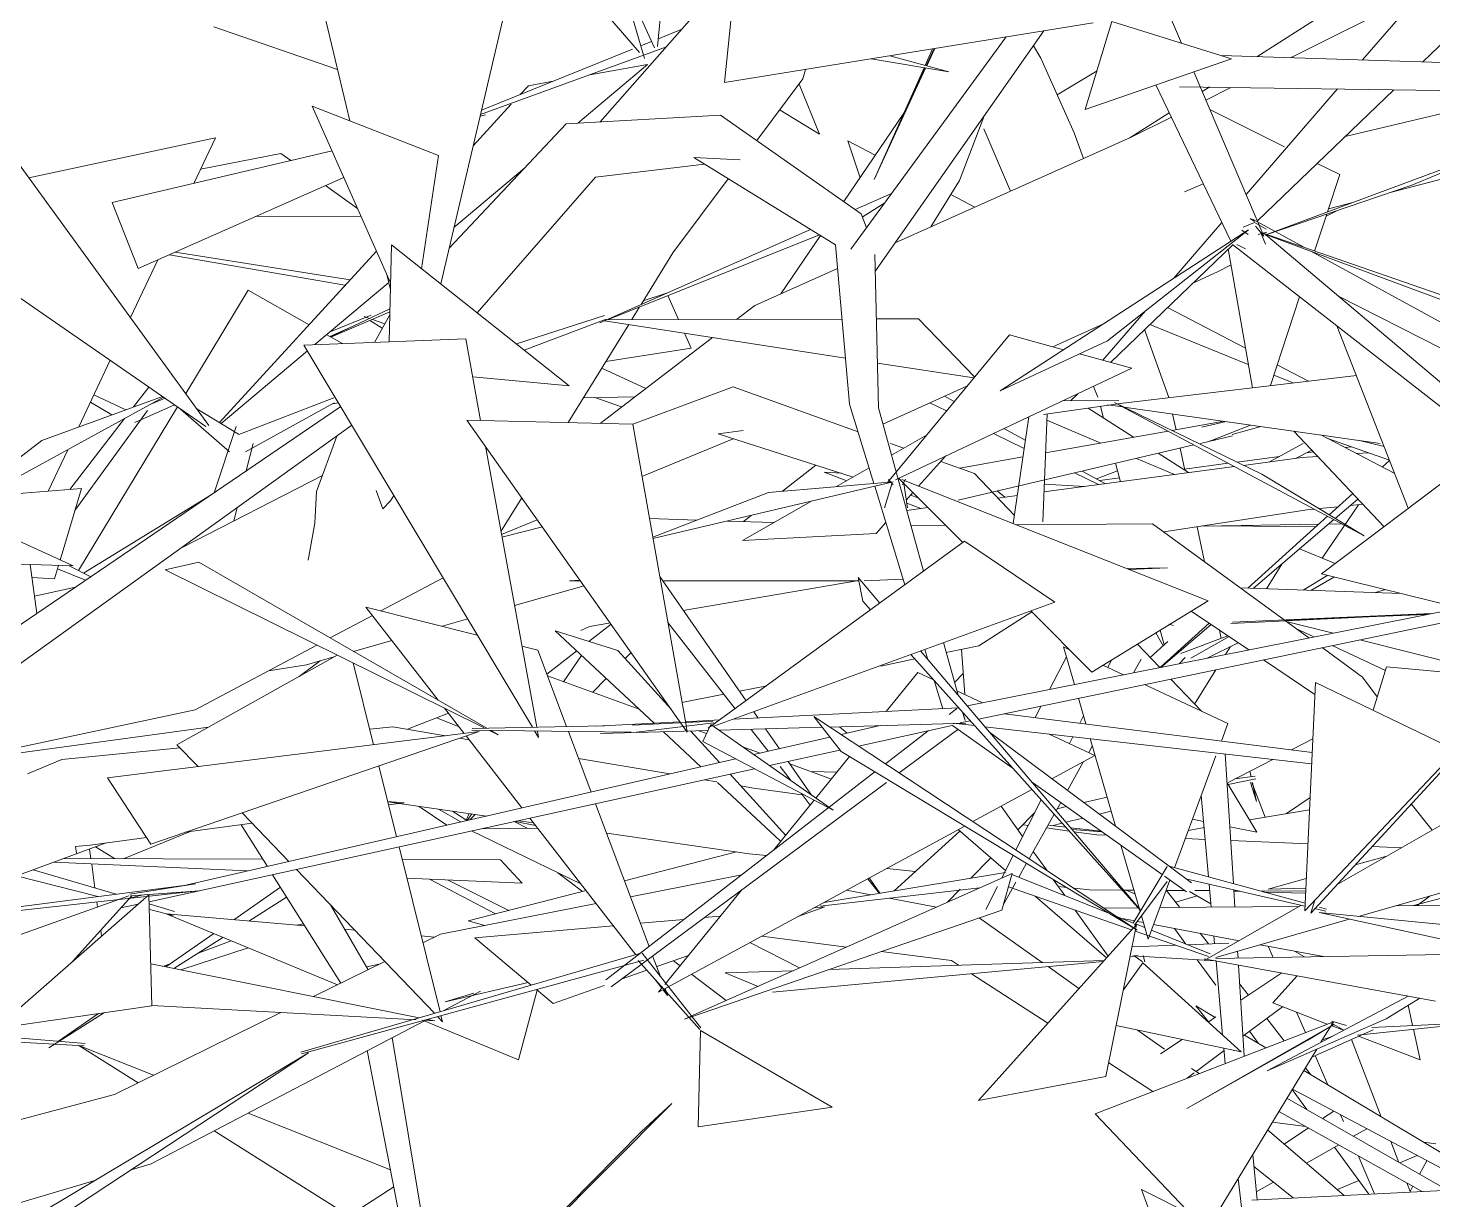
# Model space of a CAD drawing. Header units: millimetres. Extents: x 78096 to 288885, y -20632 to 149556.
# Drawn here: x 252179.8 to 252505, y 92679.5 to 92950.8 of the extents above; entities that cross this region are included whole.
import ezdxf

# ---------------------------------------------------------------- set-up
doc = ezdxf.new("R2010")
doc.units = ezdxf.units.MM
doc.layers.add('G-IMPT', color=8, linetype='Continuous', lineweight=9)
doc.layers.add('L-PLNT', color=71, linetype='Continuous', lineweight=9)

# ---------------------------------------------------------------- blocks, each defined once
blk = doc.blocks.new('ZZ-V - Tree Broadleaf 1 - 3dtree rotund SIMPLU-4826059-TOMH A-A')
at = {"layer": 'G-IMPT'}
for p, q in [((26797.96, 92963.42), (26767.84, 92944.17)), ((26716.09, 92946.68), (26717.84, 92943.85)), ((26717.84, 92943.85), (26725.54, 92926.56)), ((26730.83, 92940.92), (26721.63, 92935.35)), ((26756.92, 92937.19), (26755.18, 92936.08)), ((26747.55, 92931.21), (26738.42, 92925.37)), ((26704.66, 92927.45), (26710.79, 92913.02)), ((26725.54, 92926.56), (26727.68, 92920.57)), ((26741.82, 92880.98), (26747.44, 92865.23)), ((26729.98, 92867.83), (26731.04, 92865.34)), ((26731.62, 92863.18), (26732.34, 92860.49)), ((26748.34, 92861.43), (26749.13, 92857.78)), ((26750.05, 92853.54), (26751.15, 92848.43)), ((26788.26, 92853.65), (26789.76, 92853.85)), ((26763.25, 92850.29), (26773.08, 92851.61)), ((26779.34, 92852.45), (26780.94, 92852.66)), ((26672.9, 92845.98), (26667.65, 92847.94)), ((26667.65, 92847.94), (26671.66, 92847.72)), ((26735.6, 92848.29), (26730.7, 92846.43)), ((26735.13, 92850.04), (26736.27, 92845.77)), ((26751.1, 92848.66), (26761.23, 92850.02)), ((26718.62, 92845.18), (26728, 92844.67)), ((26731.45, 92846.02), (26736.04, 92846.64)), ((26690.07, 92839.59), (26686.82, 92840.8)), ((26753.99, 92835.32), (26755.74, 92827.24)), ((26755.27, 92835.51), (26782.2, 92835.93)), ((26781.54, 92835.34), (26759.54, 92835.58)), ((26784.47, 92835.97), (26787.47, 92836.02)), ((26745.46, 92811.39), (26746.37, 92807.99)), ((26747.47, 92812.79), (26748.52, 92812.49)), ((26759.16, 92811.42), (26759.58, 92809.49)), ((26744.44, 92810.77), (26746.15, 92807.79)), ((26699.46, 92806.95), (26700.21, 92796.51)), ((26719.87, 92797.66), (26723.76, 92805.23)), ((26603.65, 92800.78), (26624.83, 92793.09)), ((26716.53, 92791.15), (26717.94, 92793.91)), ((26638.62, 92788.09), (26640.43, 92787.43)), ((26648.84, 92784.38), (26652.88, 92782.91)), ((26659.75, 92780.42), (26669.34, 92776.93)), ((26766.23, 92778.74), (26766.51, 92777.46)), ((26766.4, 92776.14), (26767.75, 92771.74)), ((26766.64, 92776.14), (26769.77, 92768.08)), ((26766.8, 92776.14), (26767.75, 92771.74)), ((26621.44, 92753.38), (26647.36, 92760.06)), ((26585.28, 92744.07), (26612.55, 92751.1)), ((26737.57, 92751.19), (26739.62, 92750.38)), ((26746.94, 92751.14), (26750.03, 92747.19)), ((26753.98, 92749.88), (26749.1, 92748.38)), ((26589.12, 92743.03), (26585.28, 92744.07)), ((26748.74, 92742.33), (26751.39, 92738.71)), ((26754.72, 92741.2), (26756.64, 92738.74)), ((26770.49, 92738.21), (26771.61, 92735.59)), ((26754.04, 92735.08), (26758.37, 92729.16)), ((26763.85, 92729.53), (26765.91, 92726.9)), ((26770.14, 92721.5), (26774.18, 92716.34)), ((26777.04, 92722.93), (26779.06, 92718.22)), ((26766.16, 92718.51), (26768.21, 92715.7)), ((26789.71, 92716.63), (26796.65, 92698.7)), ((26781.35, 92712.9), (26784.26, 92706.11)), ((26779.08, 92710.08), (26780.37, 92708.43)), ((26776.02, 92705.03), (26779.4, 92700.41)), ((26771.45, 92697.51), (26779.2, 92696.48)), ((26783.06, 92698.3), (26785.65, 92700.03)), ((26787.23, 92699.19), (26787.9, 92697.63)), ((26774.18, 92692.39), (26779.81, 92696.14)), ((26790.22, 92694.2), (26793.29, 92695.96)), ((26779.34, 92687.98), (26786.79, 92692.24)), ((26785.79, 92691.67), (26793.74, 92680.81)), ((26798.87, 92692.99), (26800.74, 92688.16)), ((26806.43, 92692.86), (26809.3, 92692.48)), ((26791.28, 92689.73), (26795.08, 92680.87)), ((26800.93, 92688.05), (26804.92, 92689.76)), ((26807.18, 92688.56), (26805.49, 92685.43)), ((26767.71, 92681.33), (26771.68, 92683.6)), ((26786.49, 92681.86), (26791.42, 92683.97)), ((26802.58, 92683.42), (26803.4, 92681.29)), ((26803.97, 92682.64), (26803.24, 92681.28))]:
    blk.add_line(p, q, dxfattribs=at)
blk = doc.blocks.new('ZZ-V - Tree Broadleaf 1 - 3dtree rotund SIMPLU-4826034-TOMH A-A')
at = {"layer": 'G-IMPT'}
for p, q in [((26637.94, 93044.1), (26629.12, 92946.55)), ((26603.6, 92996.8), (26578.9, 92891.55)), ((26610.71, 92995.98), (26626.09, 92943.75)), ((26542.89, 92991.56), (26557.89, 92929.3)), ((26736.72, 92979.37), (26750.41, 92947.28)), ((26821.79, 92977.44), (26792.33, 92943.41)), ((26598.63, 92975.64), (26624.9, 92945.12)), ((26831.68, 92967.45), (26806.23, 92942.97)), ((26628.36, 92946.21), (26619.75, 92965.28)), ((26644.56, 92938.18), (26647.22, 92963.99)), ((26450.91, 92960.95), (26525.25, 92858.81)), ((26615.84, 92929.07), (26642.6, 92959.5)), ((26775.64, 92943.93), (26805.83, 92959)), ((26526.36, 92951.05), (26555.02, 92941.21)), ((26644.56, 92938.18), (26729.95, 92952.05)), ((26728.1, 92931.96), (26734.29, 92952.31)), ((26761.93, 92943.67), (26734.29, 92952.31)), ((26625.22, 92946.69), (26627.69, 92947.69)), ((26629.28, 92948.33), (26634.72, 92950.54)), ((26709.83, 92948.78), (26673.81, 92899.6)), ((26718.55, 92950.19), (26679.54, 92894.61)), ((26588.1, 92930.75), (26631.15, 92946.48)), ((26588.34, 92931.76), (26623.31, 92945.92)), ((26691.04, 92942.15), (26692.76, 92946.01)), ((26691.27, 92942.09), (26693.13, 92946.07)), ((26691.4, 92942.06), (26693.26, 92946.09)), ((26960.2, 92938.14), (26759.5, 92944.43)), ((26626.8, 92942.4), (26610.62, 92928.77)), ((26626.8, 92942.4), (26613.42, 92940)), ((26662.76, 92939.07), (26663.31, 92941.22)), ((26696.56, 92940.63), (26678.51, 92943.69)), ((26679.22, 92915.7), (26690.8, 92941.61)), ((26679.22, 92915.7), (26691.16, 92941.55)), ((26682.89, 92944.4), (26696.56, 92940.63)), ((26686.14, 92931.07), (26691.03, 92941.57)), ((26728.1, 92931.96), (26761.93, 92943.67)), ((26604.96, 92938.49), (26599.18, 92937.45)), ((26652.07, 92924.75), (26662.76, 92939.07)), ((26753.23, 92940.66), (26769.47, 92902.59)), ((26599.18, 92937.45), (26597.28, 92935.38)), ((26666.6, 92926.24), (26661.84, 92937.83)), ((26744.48, 92937.63), (26761.81, 92901.45)), ((26963.51, 92934.21), (26749.92, 92937.21)), ((26756.01, 92934.13), (26761.84, 92937.04)), ((26786.53, 92936.7), (26765.36, 92912.23)), ((26799.52, 92936.51), (26767.96, 92906.14)), ((26788.29, 92925.7), (26831.97, 92936.06)), ((26417.44, 92932.66), (26524.5, 92858.56)), ((26549.14, 92932.71), (26578.36, 92921.32)), ((26549.14, 92932.71), (26567.26, 92891.78)), ((26595.24, 92933.15), (26586.4, 92923.51)), ((26657.46, 92931.77), (26666.6, 92926.24)), ((26774.24, 92923.28), (26756.95, 92931.95)), ((26580.85, 92899.85), (26607.95, 92928.62)), ((26589.26, 92930.7), (26588.05, 92930.41)), ((26607.95, 92928.62), (26643.7, 92930.63)), ((26643.7, 92930.63), (26676.21, 92907.78)), ((26672.19, 92910.61), (26686.14, 92931.07)), ((26699.01, 92915.5), (26704.81, 92930.62)), ((26738.73, 92925.51), (26748.06, 92930.16)), ((26684.09, 92901.09), (26738.73, 92925.51)), ((26798.67, 92912.69), (26854.62, 92927.32)), ((26553.73, 92922.34), (26502.85, 92910.38)), ((26675.97, 92916.16), (26673.15, 92924.67)), ((26679.51, 92921.35), (26673.15, 92924.67)), ((26827.92, 92924.54), (26769.91, 92902.93)), ((26803.71, 92914.4), (26827.92, 92924.54)), ((26578.36, 92921.32), (26574.47, 92895.06)), ((26598.36, 92918.44), (26581.97, 92904.63)), ((26614.7, 92916.31), (26639.97, 92919.31)), ((26637.47, 92920.85), (26648.22, 92920.29)), ((26637.47, 92920.85), (26670.29, 92900.62)), ((26787.01, 92916.88), (26781.82, 92919.48)), ((26508.87, 92895.11), (26556.46, 92916.18)), ((26587.36, 92884.84), (26614.7, 92916.31)), ((26632.64, 92898.75), (26645.47, 92915.92)), ((26692.35, 92904.79), (26699.01, 92915.5)), ((26787.01, 92916.88), (26784.18, 92908.25)), ((26674.81, 92908.77), (26683.29, 92912.53)), ((26702.54, 92909.34), (26696.98, 92912.24)), ((26755.44, 92914.74), (26751.11, 92912.88)), ((26803.71, 92914.4), (26769.93, 92902.92)), ((26508.87, 92895.11), (26502.85, 92910.38)), ((26676.5, 92907.05), (26681.7, 92910.37)), ((26784.41, 92908.96), (26790.04, 92910.43)), ((26676.21, 92907.78), (26677.46, 92904.58)), ((26759.75, 92905.75), (26748.63, 92892.9)), ((26764.69, 92904.72), (26767.28, 92905.77)), ((26767.32, 92906.01), (26766.31, 92906.68)), ((26778.83, 92899.97), (26766.85, 92906.54)), ((26767.28, 92905.77), (26769.96, 92904.22)), ((26784, 92907.7), (26781.2, 92899.15)), ((26783.85, 92907.25), (26786.16, 92908.43)), ((26615.76, 92882.57), (26664.49, 92904.19)), ((26666.56, 92902.92), (26617.87, 92883.41)), ((26657.65, 92889.28), (26666.83, 92902.75)), ((26708.42, 92866.81), (26765.89, 92904.09)), ((26733.24, 92878.37), (26765.89, 92904.09)), ((26764.34, 92904.04), (26765.85, 92903.01)), ((26767.53, 92904.95), (26769.47, 92902.59)), ((26770.17, 92903.55), (26768.13, 92903)), ((26820.68, 92884.12), (26768.84, 92903.42)), ((26843.29, 92877.65), (26768.85, 92903.43)), ((26768.94, 92903.01), (26769.86, 92900.8)), ((26769.36, 92903.4), (26822.84, 92858.16)), ((26564.02, 92899.11), (26527.66, 92859.46)), ((26567.48, 92900.61), (26566.93, 92878.16)), ((26567.48, 92900.61), (26608.64, 92867.96)), ((26670.29, 92900.62), (26673.56, 92863.7)), ((26762.24, 92900.63), (26733.92, 92873.39)), ((26766.79, 92867.51), (26761.23, 92899.67)), ((26762.17, 92900.68), (26815.39, 92859.27)), ((26765.23, 92899.68), (26763.19, 92900.72)), ((26844.01, 92864.21), (26780.35, 92899.14)), ((26625.27, 92886.78), (26632.64, 92898.75)), ((26679.39, 92898.38), (26680.23, 92862.9)), ((26758.74, 92894.36), (26761.87, 92895.97)), ((26566.53, 92893.43), (26567.23, 92890.53)), ((26651.61, 92886.59), (26670.77, 92895.15)), ((26753, 92891.75), (26758.74, 92894.36)), ((26566.89, 92891.92), (26549.77, 92877.5)), ((26631.16, 92889.4), (26625.79, 92887.63)), ((26623.11, 92883.29), (26624.93, 92886.24)), ((26633.92, 92883.32), (26631.44, 92888.85)), ((26647.37, 92883.35), (26651.61, 92886.59)), ((26765.21, 92876.66), (26747.13, 92886.09)), ((26777.73, 92888.58), (26770.98, 92868.01)), ((26839.61, 92861.86), (26786.59, 92888.82)), ((26567.08, 92884.39), (26563.56, 92878.03)), ((26616.78, 92884.23), (26596.42, 92877.65)), ((26617.22, 92883.39), (26598.24, 92876.21)), ((26672.61, 92874.38), (26616.85, 92883.02)), ((26671.81, 92883.42), (26617.61, 92883.27)), ((26689.47, 92883.47), (26679.74, 92883.44)), ((26702.5, 92870.01), (26689.47, 92883.47)), ((26742.09, 92885.34), (26732.16, 92873.87)), ((26608.41, 92859.46), (26622.41, 92882.15)), ((26636.9, 92876.66), (26635.33, 92880.15)), ((26682.36, 92845.62), (26710.54, 92879.75)), ((26723.1, 92876.33), (26710.54, 92879.75)), ((26720.64, 92877), (26732.37, 92882.35)), ((26743.06, 92882.18), (26765.86, 92872.88)), ((26802.89, 92839.61), (26786.37, 92881.85)), ((26584.69, 92878.85), (26547.24, 92877.4)), ((26547.24, 92877.4), (26600.13, 92788.91)), ((26584.69, 92878.85), (26588.14, 92859.96)), ((26615.78, 92859.28), (26641.85, 92879.15)), ((26636.9, 92876.66), (26617.13, 92873.6)), ((26708.42, 92866.81), (26733.24, 92878.37)), ((26548.05, 92876.04), (26528.07, 92859.21)), ((26702.31, 92869.79), (26679.98, 92873.24)), ((26738.9, 92872.03), (26726.74, 92875.34)), ((26608.64, 92867.96), (26586.3, 92870.06)), ((26616.21, 92872.09), (26626.41, 92867.38)), ((26738.9, 92872.03), (26684.18, 92846.22)), ((26790.87, 92870.35), (26736.22, 92863.91)), ((26771.79, 92870.46), (26776.27, 92868.63)), ((26779.82, 92869.05), (26772.56, 92872.83)), ((26623.35, 92859.05), (26646.57, 92867.74)), ((26646.57, 92867.74), (26675.5, 92857.35)), ((26681.28, 92859.08), (26700.82, 92867.98)), ((26555.76, 92863.15), (26431.28, 92778.42)), ((26462.36, 92836.61), (26514.73, 92865.32)), ((26486.52, 92855.34), (26514.47, 92865.5)), ((26554.17, 92865.17), (26532.18, 92856.7)), ((26554.22, 92863.99), (26533.67, 92852.65)), ((26555.24, 92864), (26553.87, 92863.79)), ((26611.95, 92865.2), (26623.88, 92865.45)), ((26673.56, 92863.7), (26679.17, 92845.36)), ((26692.16, 92864.03), (26696.01, 92862.16)), ((26695.5, 92865.56), (26697.79, 92864.31)), ((26736.26, 92863.84), (26718.48, 92861.31)), ((26735.92, 92864.6), (26722.85, 92864.46)), ((26726.37, 92866.12), (26724.67, 92864.48)), ((26733.25, 92863.56), (26736.73, 92863.07)), ((26768.99, 92847.5), (26734.88, 92864.08)), ((26792.65, 92833.25), (26735.27, 92863.87)), ((26518.68, 92862.58), (26530, 92852.67)), ((26522.47, 92862.63), (26532.06, 92856.77)), ((26584.97, 92860.03), (26623.35, 92859.09)), ((26584.97, 92860.03), (26635.96, 92787.79)), ((26680.23, 92862.9), (26690.7, 92825.08)), ((26715.01, 92860.76), (26711.44, 92836.06)), ((26719.27, 92861.46), (26718.28, 92836.46)), ((26731.7, 92854.69), (26719.21, 92860.01)), ((26728.78, 92862.77), (26739.29, 92856.04)), ((26737.07, 92863.02), (26796.36, 92854.65)), ((26558.34, 92858.82), (26438.02, 92772.37)), ((26531.56, 92858.58), (26526.42, 92843.18)), ((26623.35, 92859.09), (26635.68, 92789.36)), ((26643.11, 92856.83), (26648.93, 92857.59)), ((26643.11, 92856.83), (26674.41, 92846.84)), ((26706.84, 92856.91), (26713.95, 92853.46)), ((26709.29, 92858.07), (26714.23, 92855.38)), ((26747.29, 92857.46), (26718.91, 92852.42)), ((26760.21, 92859.75), (26748.18, 92857.61)), ((26760.7, 92859.68), (26755.09, 92858.42)), ((26766.39, 92858.88), (26756.93, 92855.16)), ((26768.76, 92858.54), (26762.14, 92856.66)), ((26797.27, 92835.36), (26776.41, 92857.46)), ((26486.52, 92855.34), (26462.36, 92836.61)), ((26535.47, 92854.65), (26533.87, 92848.25)), ((26550.17, 92843.49), (26554.86, 92856.32)), ((26589.23, 92854), (26601.11, 92788.93)), ((26625.49, 92846.99), (26646.59, 92855.71)), ((26683.02, 92854.65), (26686.12, 92853.54)), ((26683.27, 92851.91), (26691.37, 92856.53)), ((26753.24, 92854.28), (26698.67, 92841.51)), ((26762.2, 92856.38), (26754.8, 92854.65)), ((26758.37, 92855.58), (26756.89, 92855.16)), ((26770.8, 92850.36), (26778.59, 92854.65)), ((26799.74, 92847.67), (26782.61, 92856.59)), ((26798.52, 92850.78), (26784.02, 92855.86)), ((26791.32, 92855.36), (26797.29, 92853.92)), ((26689.5, 92844.73), (26695.72, 92851.67)), ((26694.65, 92850.47), (26702.45, 92847.67)), ((26713.67, 92851.49), (26699.05, 92848.89)), ((26748.74, 92847.42), (26739.95, 92851.17)), ((26745.02, 92852.36), (26752.03, 92847.86)), ((26764.77, 92849.55), (26778.24, 92851.34)), ((26776.75, 92851.15), (26780.56, 92853.06)), ((26778.24, 92851.34), (26781.94, 92851.61)), ((26790.92, 92852.26), (26793.72, 92852.46)), ((26798.55, 92850.71), (26796.85, 92849.17)), ((26519.01, 92830.56), (26551.51, 92847.17)), ((26658.01, 92843.58), (26665.77, 92849.6)), ((26670.53, 92844.63), (26678.08, 92848.94)), ((26702.45, 92847.67), (26711.71, 92837.97)), ((26718.55, 92843.41), (26762.63, 92849.27)), ((26725.59, 92847.81), (26731.19, 92845.09)), ((26727.38, 92848.23), (26732.77, 92845.3)), ((26768.99, 92847.5), (26792.65, 92833.25)), ((26782.83, 92824.45), (26815.1, 92848.85)), ((26472.82, 92842.34), (26495.7, 92844.16)), ((26490.77, 92827.63), (26495.7, 92844.16)), ((26563.99, 92843.72), (26565.51, 92839.51)), ((26683.65, 92845.73), (26628.03, 92832.59)), ((26654.76, 92843.3), (26683.65, 92845.73)), ((26679.37, 92844.72), (26686.35, 92821.9)), ((26683.44, 92845.48), (26681.62, 92839.7)), ((26682.54, 92846.31), (26683.64, 92845.02)), ((26684.95, 92846.52), (26699.74, 92831.69)), ((26756.59, 92818.21), (26685.62, 92846.26)), ((26686.52, 92846.37), (26685.8, 92845.03)), ((26686.14, 92845.33), (26686.98, 92839.74)), ((26707.75, 92843.64), (26709.49, 92842.21)), ((26549.75, 92836.17), (26550.17, 92843.49)), ((26567.27, 92841.34), (26565.51, 92839.51)), ((26567.27, 92841.34), (26568.06, 92842.57)), ((26592.84, 92834.21), (26597.67, 92842.04)), ((26654.76, 92843.3), (26627.98, 92832.91)), ((26648.74, 92832.18), (26664.56, 92841.22)), ((26686.7, 92841.6), (26688.19, 92843.27)), ((26687.62, 92842.63), (26689.4, 92842.06)), ((26707.87, 92841.99), (26712.38, 92842.59)), ((26791.38, 92840.44), (26782.95, 92828.05)), ((26790.04, 92843.02), (26784.6, 92838.1)), ((26791.24, 92841.75), (26785.99, 92837.26)), ((26789.48, 92840.25), (26792.38, 92840.54)), ((26531.74, 92839.71), (26530.98, 92836.68)), ((26627.22, 92837.21), (26638.2, 92836.88)), ((26648.96, 92836.55), (26650.78, 92837.96)), ((26686.81, 92839.12), (26691.64, 92839.82)), ((26746.32, 92834.13), (26779.5, 92839.26)), ((26784.21, 92837.75), (26765.78, 92821.1)), ((26779.5, 92839.26), (26781.1, 92839.42)), ((26782.23, 92839.53), (26786.66, 92839.97)), ((26471.76, 92836.34), (26493.78, 92826.25)), ((26549.75, 92836.17), (26548.24, 92827.6)), ((26592.96, 92833.55), (26601.25, 92836.97)), ((26593.07, 92832.94), (26602.43, 92835.3)), ((26645.28, 92836.66), (26656.02, 92836.34)), ((26679.67, 92833.76), (26681.95, 92836.3)), ((26687.78, 92835.63), (26695.75, 92835.69)), ((26712.06, 92835.81), (26743.7, 92836.05)), ((26743.7, 92836.05), (26779.88, 92809.58)), ((26785.66, 92836.98), (26767.02, 92821.06)), ((26700.13, 92831.97), (26640.85, 92788.67)), ((26648.74, 92832.18), (26679.67, 92833.76)), ((26700.13, 92831.97), (26721.07, 92817.9)), ((26896.16, 92830.89), (26703.36, 92790.8)), ((26493.78, 92826.25), (26373.88, 92830.1)), ((26777.71, 92830.2), (26785.96, 92826.82)), ((26483.82, 92826.57), (26485.4, 92815.26)), ((26489.47, 92823.28), (26490.39, 92826.36)), ((26515.07, 92825.35), (26522.93, 92827.12)), ((26515.07, 92825.35), (26588.94, 92788.8)), ((26589.57, 92788.7), (26522.93, 92827.12)), ((26737.97, 92825.68), (26747.16, 92825.86)), ((26738.23, 92825.47), (26747.16, 92825.86)), ((26773.63, 92826.71), (26770.04, 92820.96)), ((26784.26, 92824.09), (26778.58, 92820.66)), ((26782.83, 92824.45), (26815.31, 92816.38)), ((26489.47, 92823.28), (26484.23, 92823.59)), ((26484.84, 92819.3), (26494.34, 92821.34)), ((26565.06, 92815.85), (26579.44, 92823.52)), ((26595.97, 92817.07), (26612.07, 92821.64)), ((26608.68, 92822.83), (26611.13, 92822.97)), ((26608.68, 92822.83), (26611.23, 92822.83)), ((26649.58, 92795.05), (26629.59, 92823.81)), ((26630.27, 92822.82), (26675.7, 92822.81)), ((26635.04, 92815.96), (26675.23, 92822.81)), ((26675.54, 92823.58), (26676.63, 92818.12)), ((26675.54, 92823.58), (26680.56, 92817.67)), ((26676.96, 92822.81), (26685.96, 92823.2)), ((26801.22, 92819.88), (26764.05, 92821.16)), ((26780.31, 92820.6), (26785.8, 92823.71)), ((26721.07, 92817.9), (26642.1, 92789.13)), ((26676.63, 92818.12), (26678.43, 92816.12)), ((26756.59, 92818.21), (26729.63, 92801.7)), ((26797.61, 92820.78), (26795.28, 92820.08)), ((26553.33, 92809.6), (26563.09, 92814.8)), ((26561.59, 92816.72), (26578.31, 92795.19)), ((26561.59, 92816.72), (26587.37, 92810.26)), ((26814.78, 92816.51), (26700.76, 92793.86)), ((26703.45, 92807.78), (26715.74, 92815.63)), ((26715.51, 92815.87), (26729.63, 92801.7)), ((26752.65, 92815.8), (26765.99, 92806.82)), ((26808.13, 92815.19), (26761.78, 92812.96)), ((26762.16, 92813.21), (26808.3, 92815.23)), ((26807.12, 92814.99), (26774.26, 92813.69)), ((26579.22, 92812.3), (26585.14, 92813.99)), ((26605.42, 92811.24), (26628.32, 92789.83)), ((26605.42, 92811.24), (26619.87, 92806.69)), ((26613.34, 92812.23), (26611.33, 92811.3)), ((26613.2, 92808.79), (26618.33, 92812.77)), ((26613.34, 92812.23), (26617.83, 92813.03)), ((26631.47, 92813.14), (26647.04, 92793.19)), ((26756.81, 92813), (26745.44, 92802.74)), ((26757.24, 92812.71), (26745.61, 92802.77)), ((26774.62, 92813.43), (26785.5, 92810.7)), ((26781.06, 92809.81), (26776.86, 92811.79)), ((26522.07, 92792.92), (26550.24, 92807.95)), ((26558.73, 92806.48), (26567.59, 92809)), ((26695.3, 92808.51), (26698.67, 92796.32)), ((26740.18, 92808.16), (26745.37, 92802.72)), ((26747.2, 92808.75), (26743.15, 92805.06)), ((26761.15, 92810.08), (26750.23, 92805.99)), ((26752.58, 92804.9), (26761.41, 92809.9)), ((26763.51, 92808.49), (26756.31, 92804.9)), ((26797.58, 92802.03), (26785.27, 92807.83)), ((26791.64, 92809.15), (26827.47, 92800.14)), ((26517.83, 92784.88), (26554.95, 92805.62)), ((26547.86, 92803.39), (26554.17, 92805.18)), ((26597.69, 92807.67), (26601.41, 92806.74)), ((26608.04, 92789.07), (26601.41, 92806.74)), ((26603.48, 92801.24), (26610.38, 92806.6)), ((26632.21, 92793.11), (26619.87, 92806.69)), ((26688.66, 92804.72), (26680.79, 92803.09)), ((26687.73, 92805.75), (26740.95, 92746.43)), ((26689.98, 92806.57), (26740.97, 92746.47)), ((26690.94, 92806.92), (26691.65, 92804.6)), ((26703.45, 92807.78), (26695.93, 92806.22)), ((26724.5, 92806.85), (26723.1, 92807.5)), ((26725.62, 92798.8), (26723.1, 92807.5)), ((26739.24, 92801.5), (26741.02, 92804.69)), ((26751.27, 92805.04), (26749.88, 92803.62)), ((26761.71, 92807.59), (26760.56, 92805.74)), ((26782.94, 92807.34), (26792.28, 92800.52)), ((26539.04, 92801.97), (26547.86, 92803.39)), ((26546.12, 92800.69), (26551.02, 92804.29)), ((26563.35, 92784.87), (26558.64, 92803.79)), ((26689.34, 92801.6), (26682, 92792.55)), ((26692.99, 92799.89), (26689.34, 92801.6)), ((26736.95, 92801.05), (26732.19, 92803.27)), ((26734.22, 92804.51), (26733.33, 92802.74)), ((26758.37, 92802.22), (26753.43, 92794.29)), ((26769.4, 92804.53), (26781.27, 92796.53)), ((26797.86, 92802.93), (26794.76, 92792.84)), ((26797.86, 92802.93), (26830, 92799.9)), ((26693.14, 92799.71), (26695.13, 92793.21)), ((26761.14, 92789.78), (26741.8, 92798.79)), ((26747.92, 92800.06), (26755.01, 92792.63)), ((26781.4, 92799.29), (26778.93, 92746.38)), ((26830, 92799.9), (26780.35, 92745.87)), ((26781.4, 92799.29), (26814.03, 92783.54)), ((26792.28, 92800.52), (26795.72, 92795.95)), ((26704.34, 92794.57), (26698.38, 92797.36)), ((26728.26, 92789.67), (26726.54, 92795.62)), ((26458.28, 92779.42), (26522.07, 92792.92)), ((26571.17, 92788.44), (26580.66, 92792.17)), ((26579.75, 92793.35), (26584.3, 92787.48)), ((26646.57, 92790.76), (26698.69, 92793.39)), ((26652.36, 92791.05), (26651.35, 92792.5)), ((26696.61, 92791.88), (26698.36, 92793.24)), ((26699.68, 92792.42), (26700.29, 92790.46)), ((26699.78, 92792.31), (26700.29, 92790.46)), ((26780.64, 92783.07), (26709.39, 92792.05)), ((26727.71, 92791.58), (26726.84, 92789.85)), ((26464.04, 92780.64), (26525.13, 92788.96)), ((26562.45, 92788.49), (26567.79, 92789.01)), ((26567.79, 92789.01), (26579.97, 92786.94)), ((26586.16, 92788.63), (26616.85, 92789.25)), ((26614.91, 92789.15), (26634.3, 92790.13)), ((26623.32, 92789.38), (26641.91, 92790.36)), ((26642.13, 92789.97), (26624.21, 92787.75)), ((26635.53, 92790.2), (26643.49, 92790.6)), ((26635.69, 92789.28), (26635.96, 92787.79)), ((26639.56, 92785.58), (26641.43, 92789.57)), ((26669.74, 92769.73), (26641.43, 92789.57)), ((26643.36, 92788.22), (26667.2, 92788.9)), ((26650.76, 92788.43), (26654.73, 92783.34)), ((26657.31, 92783.93), (26654.11, 92788.53)), ((26665.25, 92791.41), (26671.6, 92783.28)), ((26665.25, 92791.41), (26740.15, 92741.96)), ((26668.96, 92788.95), (26700.49, 92789.85)), ((26671.24, 92789.02), (26672.96, 92787.53)), ((26671.6, 92787.21), (26680.61, 92789.29)), ((26675.6, 92784.57), (26697.27, 92789.33)), ((26685.04, 92778.34), (26698.64, 92788.43)), ((26697.35, 92789.35), (26711.43, 92779.33)), ((26702.48, 92789.3), (26697.51, 92789.87)), ((26701.49, 92790.41), (26699.13, 92789.92)), ((26780.52, 92780.45), (26704.86, 92789.03)), ((26761.14, 92789.78), (26759.64, 92785.72)), ((26501.75, 92777.17), (26587.78, 92787.92)), ((26511.76, 92761.86), (26587.78, 92787.92)), ((26583.29, 92786.38), (26585.44, 92786.01)), ((26584.76, 92786.89), (26597.7, 92770.23)), ((26586.07, 92788.24), (26622.96, 92787.75)), ((26590.18, 92788.19), (26592.21, 92787.18)), ((26592.21, 92787.18), (26590.48, 92788.18)), ((26600.64, 92788.05), (26601.55, 92786.53)), ((26601.27, 92788.04), (26601.55, 92786.53)), ((26613.73, 92773.92), (26608.47, 92787.94)), ((26615.87, 92787.44), (26640.76, 92788.15)), ((26630.44, 92787.85), (26639.1, 92779.75)), ((26643.43, 92780.74), (26636.81, 92788.03)), ((26639.56, 92785.58), (26669.74, 92769.73)), ((26651.41, 92782.57), (26668.99, 92786.62)), ((26681.83, 92780.46), (26691.73, 92788.11)), ((26705.94, 92787.75), (26752.71, 92752.86)), ((26730.34, 92782.39), (26719.76, 92787.34)), ((26725.26, 92786.72), (26724.47, 92785.14)), ((26735.11, 92765.99), (26729.24, 92786.27)), ((26780.79, 92786.24), (26775.83, 92783.68)), ((26491.18, 92781.43), (26518.54, 92784.14)), ((26517.83, 92784.88), (26522.71, 92779.79)), ((26655.01, 92780.05), (26671.32, 92783.63)), ((26673.54, 92782.11), (26665.76, 92772.51)), ((26671.6, 92783.28), (26740.15, 92741.96)), ((26730.34, 92782.39), (26720.38, 92776.98)), ((26728.9, 92783.06), (26729.74, 92784.56)), ((26758.37, 92782.3), (26748.78, 92756.4)), ((26760.53, 92782.72), (26762.41, 92752.69)), ((26814.03, 92783.54), (26778.93, 92746.38)), ((26483.2, 92778.1), (26491.18, 92781.43)), ((26511.4, 92748.51), (26651.54, 92779.29)), ((26519.21, 92752.2), (26647.14, 92781.59)), ((26568.66, 92763.56), (26564.57, 92779.97)), ((26610.81, 92781.7), (26631.97, 92778.11)), ((26617.15, 92730.46), (26679.39, 92778.58)), ((26657.46, 92779.85), (26660.06, 92776.51)), ((26664.75, 92773.22), (26659.34, 92781)), ((26723.98, 92774.29), (26727.72, 92780.97)), ((26771.54, 92781.47), (26761.19, 92776.14)), ((26501.75, 92777.17), (26511.76, 92761.86)), ((26618.33, 92728.83), (26682.08, 92776.14)), ((26639.98, 92776.75), (26642.83, 92776.26)), ((26642.96, 92776.14), (26657.46, 92762.59)), ((26658.76, 92763.87), (26645.88, 92778.04)), ((26648.35, 92775.32), (26651.27, 92774.83)), ((26715.92, 92776.14), (26745.93, 92754.79)), ((26767.83, 92764.59), (26760.95, 92776.03)), ((26767.62, 92776.98), (26761.19, 92775.64)), ((26767.44, 92777.59), (26762.76, 92776.94)), ((26651.27, 92774.83), (26662.57, 92773.29)), ((26662.31, 92773.63), (26664.45, 92770.89)), ((26715.78, 92774.48), (26702.11, 92767.07)), ((26717.91, 92772.11), (26712.07, 92760.5)), ((26733.17, 92772.7), (26727.77, 92771.47)), ((26754.97, 92773.13), (26756.65, 92754.26)), ((26780.16, 92772.66), (26774.73, 92768.92)), ((26823.53, 92773.77), (26786.45, 92752.51)), ((26532.93, 92769.12), (26543.74, 92757.83)), ((26566.61, 92771.76), (26570.46, 92771.44)), ((26566.65, 92771.61), (26589.48, 92768.34)), ((26566.82, 92770.95), (26570.46, 92771.44)), ((26627.14, 92738.18), (26614.75, 92771.21)), ((26665.36, 92772.02), (26656.05, 92760.53)), ((26708.64, 92770.61), (26713.67, 92763.55)), ((26716.45, 92769.21), (26712.52, 92765.17)), ((26721.35, 92769.59), (26722.42, 92771.51)), ((26723.77, 92770.55), (26721.61, 92770.06)), ((26734.1, 92769.47), (26731.35, 92768.8)), ((26766.11, 92767.45), (26780.03, 92769.83)), ((26803.58, 92771.15), (26808.43, 92765.11)), ((26519.7, 92764.59), (26535.26, 92766.69)), ((26532.69, 92766.34), (26538.76, 92756.69)), ((26596.88, 92767.28), (26600.37, 92766.78)), ((26599.53, 92767.87), (26624.08, 92736.25)), ((26700.21, 92766.04), (26629.34, 92727.59)), ((26713.66, 92766.34), (26715, 92766.16)), ((26715.12, 92758.48), (26720.89, 92768.78)), ((26719.11, 92765.6), (26724.4, 92764.88)), ((26723.61, 92765.76), (26719.45, 92766.21)), ((26722.76, 92766.7), (26720.38, 92766.11)), ((26727.55, 92767.87), (26723.63, 92766.91)), ((26731.77, 92764.86), (26724.71, 92765.64)), ((26751.98, 92765.04), (26755.64, 92765.67)), ((26752.93, 92767.61), (26755.51, 92767.08)), ((26761.59, 92765.85), (26767.83, 92764.59)), ((26497.76, 92761.62), (26510.77, 92763.38)), ((26520.73, 92764.72), (26505.61, 92758.49)), ((26617.32, 92764.36), (26650.3, 92759.64)), ((26699.07, 92764.89), (26683.86, 92751.03)), ((26698.7, 92765.22), (26709.69, 92755.7)), ((26732.06, 92764.66), (26725.07, 92765.21)), ((26725.47, 92764.73), (26730.76, 92764.01)), ((26730.76, 92764.01), (26733.1, 92763.91)), ((26751.28, 92763.14), (26755.88, 92762.95)), ((26761.78, 92762.7), (26779.66, 92761.94)), ((26482, 92754.97), (26501.46, 92762.12)), ((26494.35, 92761.27), (26497.76, 92761.62)), ((26494.35, 92761.27), (26494.58, 92759.79)), ((26503.39, 92758.5), (26498.96, 92761.2)), ((26578.74, 92723.06), (26569.24, 92761.21)), ((26650.3, 92759.64), (26654.34, 92759.21)), ((26711.44, 92759.26), (26708.79, 92754)), ((26716.07, 92760.18), (26719.21, 92755.79)), ((26740.82, 92746.23), (26736.38, 92761.58)), ((26797.9, 92759.07), (26790.61, 92757.04)), ((26794.54, 92761.31), (26801.3, 92761.03)), ((26503.73, 92750.26), (26484.52, 92755.9)), ((26534.17, 92755.63), (26489.28, 92757.65)), ((26537.68, 92758.4), (26491.68, 92758.53)), ((26545.5, 92756), (26577.43, 92722.68)), ((26592.75, 92758.25), (26569.96, 92758.31)), ((26597.72, 92752.78), (26592.75, 92758.25)), ((26682.16, 92756.24), (26688.8, 92755.54)), ((26706.23, 92758.69), (26701.63, 92753.96)), ((26712.72, 92754.2), (26714.52, 92757.41)), ((26739.21, 92743.52), (26747.04, 92756.65)), ((26779.01, 92748.16), (26747.52, 92756.75)), ((26839.45, 92758.92), (26791.39, 92745.12)), ((26499.53, 92749.72), (26480.7, 92754.5)), ((26522.12, 92752.65), (26506.9, 92750.26)), ((26539.96, 92754.78), (26555.76, 92729.64)), ((26597.72, 92752.78), (26571.04, 92753.98)), ((26622.83, 92749.67), (26648.57, 92754.75)), ((26636.83, 92722), (26711.2, 92755.07)), ((26667.63, 92748.36), (26709.64, 92755.28)), ((26677.75, 92753.85), (26680.39, 92750.46)), ((26680.55, 92750.49), (26678.09, 92754.03)), ((26708.8, 92746.56), (26711.2, 92755.07)), ((26709.17, 92747.87), (26712.07, 92753.05)), ((26733.98, 92745.68), (26711.13, 92754.83)), ((26720.71, 92753.68), (26723.39, 92749.92)), ((26739.52, 92743.1), (26747.08, 92753.2)), ((26747.71, 92753.52), (26742.66, 92739.88)), ((26746.44, 92754.42), (26751.51, 92750.82)), ((26778.98, 92747.46), (26751.43, 92753.81)), ((26756.8, 92752.57), (26757.28, 92747.25)), ((26779.28, 92753.87), (26770.45, 92751.41)), ((26506.71, 92749.85), (26439.15, 92725.79)), ((26460.5, 92744.24), (26522.63, 92751.04)), ((26470.61, 92745.97), (26520.01, 92752.38)), ((26511.35, 92750.13), (26475.96, 92719.17)), ((26493.67, 92734.66), (26507.4, 92749.89)), ((26506.94, 92749.37), (26510, 92750.08)), ((26507.11, 92749.87), (26523.05, 92751.04)), ((26512.04, 92724.43), (26511.35, 92750.13)), ((26541.8, 92751.85), (26530.98, 92744.34)), ((26534.47, 92744.04), (26543.22, 92749.59)), ((26648.5, 92751.22), (26630.77, 92729.35)), ((26666.71, 92747.49), (26703.7, 92751.73)), ((26672.84, 92751.19), (26678.44, 92750.14)), ((26682.75, 92749.33), (26693.68, 92747.28)), ((26699.13, 92751.39), (26696.24, 92748.42)), ((26707.81, 92752.04), (26705.11, 92746.68)), ((26738.84, 92742), (26710.32, 92751.93)), ((26716.52, 92749.77), (26733, 92735.49)), ((26721.9, 92752.01), (26723.82, 92751.81)), ((26725.51, 92751.62), (26729.13, 92751.24)), ((26729.13, 92751.24), (26736.67, 92751.2)), ((26736.96, 92751.19), (26739.39, 92751.18)), ((26746.83, 92751.14), (26751.09, 92751.11)), ((26757.21, 92748.05), (26752.23, 92750.87)), ((26753.5, 92751.1), (26756.94, 92751.08)), ((26762.5, 92751.26), (26762.75, 92747.29)), ((26763.93, 92750.93), (26762.52, 92750.97)), ((26768.54, 92751.01), (26779.14, 92750.95)), ((26779.12, 92750.47), (26769.47, 92750.76)), ((26779.18, 92751.69), (26770.45, 92751.41)), ((26819.25, 92751.62), (26804.07, 92747.61)), ((26807.94, 92749.88), (26804.93, 92747.62)), ((26504.87, 92747.08), (26508.86, 92747.95)), ((26517.27, 92746.29), (26511.41, 92748.01)), ((26516.92, 92745.31), (26511.44, 92746.7)), ((26553.37, 92747.79), (26562.07, 92732.75)), ((26578.88, 92741.01), (26614.88, 92748.11)), ((26708.8, 92746.56), (26636.92, 92721.88)), ((26661.55, 92745.06), (26667.85, 92747.3)), ((26665.24, 92747.07), (26667.85, 92747.3)), ((26725.8, 92746.54), (26733.38, 92735.91)), ((26740.57, 92747.12), (26732.43, 92747.05)), ((26777.54, 92747.4), (26745.36, 92747.15)), ((26778.02, 92747.68), (26755.67, 92734.87)), ((26781.26, 92748.85), (26780.35, 92745.87)), ((26783.81, 92746.34), (26781.19, 92746.95)), ((26783.99, 92746.8), (26782.3, 92747.26)), ((26860.5, 92748.05), (26799.94, 92747.58)), ((26554.98, 92729.26), (26515.36, 92745.69)), ((26515.36, 92745.69), (26547.41, 92742.93)), ((26547.1, 92743.42), (26545.62, 92743.08)), ((26586.78, 92740.15), (26618.86, 92742.97)), ((26625.13, 92743.53), (26635.2, 92744.42)), ((26639.89, 92744.83), (26643.58, 92745.16)), ((26703.38, 92702.47), (26739.95, 92743.24)), ((26703.58, 92744.77), (26718.17, 92734.43)), ((26732.91, 92708.07), (26739.95, 92743.24)), ((26739.25, 92743.57), (26735.35, 92745.13)), ((26736.63, 92744.62), (26739.6, 92744.06)), ((26741.9, 92742.51), (26739.73, 92743.38)), ((26740.16, 92743.95), (26741.56, 92743.69)), ((26742.66, 92739.88), (26741.11, 92745.22)), ((26743.91, 92743.24), (26763.74, 92739.49)), ((26789.21, 92744.5), (26758.37, 92735.64)), ((26857.87, 92738.67), (26782.25, 92746.01)), ((26870.8, 92726.74), (26782.25, 92746.01)), ((26526.35, 92741.14), (26515.23, 92733.42)), ((26517.13, 92733.04), (26528.49, 92740.25)), ((26556.64, 92742.13), (26558.99, 92741.93)), ((26574.37, 92740.6), (26577.49, 92740.33)), ((26574.77, 92738.99), (26578.88, 92741.01)), ((26586.78, 92740.15), (26599.87, 92729.21)), ((26653.24, 92740.55), (26672.84, 92738.01)), ((26756.61, 92735.81), (26739.64, 92741.72)), ((26757, 92736.46), (26743.41, 92741.9)), ((26757.87, 92740.6), (26758.03, 92738.79)), ((26534.35, 92737.82), (26518.76, 92732.71)), ((26530.37, 92739.47), (26522.77, 92736.62)), ((26572.58, 92721.27), (26625.22, 92736.58)), ((26639.09, 92719.31), (26625.53, 92736.61)), ((26680.87, 92736.97), (26697.11, 92734.87)), ((26738.92, 92738.11), (26748.97, 92738.47)), ((26751.73, 92738.57), (26761.37, 92738.91)), ((26825.72, 92736.55), (26758.37, 92735.36)), ((26763.38, 92737.08), (26763.48, 92735.45)), ((26768.58, 92738.57), (26783.26, 92735.8)), ((26778.9, 92735.72), (26776.53, 92737.07)), ((26573.88, 92721.65), (26511.78, 92734.11)), ((26516.38, 92734.22), (26514.6, 92733.55)), ((26546.67, 92713.3), (26625.88, 92735.02)), ((26549.46, 92726.55), (26565.95, 92734.66)), ((26564.97, 92734.17), (26561.76, 92733.44)), ((26638.85, 92718.91), (26624.61, 92734.93)), ((26629.75, 92731.22), (26627.96, 92735.98)), ((26628.9, 92733.48), (26636.23, 92736.08)), ((26655.7, 92727.55), (26732.26, 92734.67)), ((26732.46, 92734.89), (26668.73, 92732.8)), ((26697.11, 92734.87), (26698.77, 92733.79)), ((26719.5, 92733.48), (26726.65, 92728.42)), ((26736.93, 92728.13), (26741.43, 92734.33)), ((26738.46, 92735.82), (26739.68, 92735.93)), ((26738.47, 92735.86), (26740.31, 92736.05)), ((26740.31, 92736.05), (26738.47, 92735.86)), ((26758.37, 92734.81), (26739.11, 92735.96)), ((26741.34, 92734.56), (26739.35, 92736.06)), ((26764.21, 92713.73), (26741.43, 92734.33)), ((26741.87, 92734.56), (26741.52, 92736.06)), ((26755.65, 92735.31), (26809.21, 92725.51)), ((26758.39, 92734.81), (26759.92, 92717.62)), ((26763.58, 92733.86), (26764.9, 92712.75)), ((26579.9, 92725.3), (26599.16, 92729.8)), ((26620.65, 92730.55), (26626.61, 92732.67)), ((26628.57, 92730.47), (26630.09, 92728.51)), ((26660.52, 92732.53), (26644.73, 92732.02)), ((26652.36, 92728.91), (26644.73, 92732.02)), ((26701.78, 92731.84), (26719.44, 92720.37)), ((26773.58, 92732.03), (26764.09, 92725.69)), ((26777.2, 92731.37), (26771.51, 92725.07)), ((26579.61, 92723.31), (26588.14, 92727.78)), ((26579.9, 92725.3), (26586.6, 92727.32)), ((26596.88, 92711.89), (26601.23, 92728.07)), ((26601.06, 92728.21), (26604.93, 92724.98)), ((26604.93, 92724.98), (26616.7, 92729.15)), ((26630.35, 92728.83), (26629.34, 92727.59)), ((26630.37, 92728.15), (26631.4, 92726.82)), ((26631.4, 92726.82), (26630.82, 92728.39)), ((26802.86, 92726.68), (26770.24, 92709.39)), ((26512.04, 92724.43), (26475.96, 92719.17)), ((26512.04, 92724.45), (26573.25, 92721.14)), ((26756.65, 92720.71), (26753.69, 92724.38)), ((26758.15, 92721.72), (26753.69, 92724.38)), ((26773.74, 92724.2), (26764.61, 92717.35)), ((26784.14, 92720.18), (26771.51, 92725.07)), ((26797.8, 92721.42), (26805.57, 92726.18)), ((26803.89, 92719.87), (26802.88, 92724.53)), ((26488.18, 92714.66), (26501.05, 92722.83)), ((26499.67, 92722.63), (26490.42, 92716.21)), ((26503.38, 92703.89), (26541.92, 92722.84)), ((26511.88, 92687.84), (26575.26, 92721.03)), ((26546.51, 92713.68), (26572.32, 92721.19)), ((26574.71, 92721.06), (26577.55, 92720.91)), ((26596.88, 92711.89), (26575.07, 92720.93)), ((26577.55, 92720.91), (26575.74, 92721.27)), ((26578.15, 92721.93), (26579.32, 92720.7)), ((26579.32, 92720.7), (26578.96, 92722.15)), ((26635.37, 92721.35), (26636.75, 92721.97)), ((26636.84, 92721.86), (26635.37, 92721.35)), ((26785.55, 92720.73), (26730.39, 92699.42)), ((26785.67, 92720.08), (26751.65, 92700.63)), ((26758.37, 92721.87), (26756.56, 92720.65)), ((26797.8, 92721.42), (26770.24, 92709.39)), ((26779.63, 92716.49), (26785.67, 92720.08)), ((26782.67, 92715.98), (26785.55, 92720.73)), ((26784.99, 92720.46), (26787.95, 92718.77)), ((26785.23, 92720.84), (26788.61, 92719.87)), ((26794.43, 92719.4), (26812.47, 92720.28)), ((26496.56, 92715.69), (26477.99, 92717.27)), ((26567.67, 92717.06), (26579.04, 92648.67)), ((26638.51, 92696.39), (26639.05, 92718.67)), ((26639.05, 92718.67), (26669.52, 92700.91)), ((26735.27, 92719.85), (26764.21, 92713.73)), ((26740.21, 92718.81), (26746.44, 92714.39)), ((26769.91, 92714.69), (26764.99, 92717.63)), ((26794.76, 92718.89), (26780.59, 92712.56)), ((26785.4, 92717.42), (26783, 92716.52)), ((26787.88, 92718.74), (26785.02, 92719.84)), ((26812.56, 92719.89), (26791.16, 92717.64)), ((26805.62, 92711.88), (26791.39, 92717.38)), ((26805.62, 92711.88), (26804.08, 92719)), ((26471.99, 92667.93), (26548.26, 92713.55)), ((26496.38, 92715.14), (26477.04, 92716.22)), ((26487.09, 92673.16), (26548.26, 92713.55)), ((26489.46, 92715.55), (26488.18, 92714.66)), ((26508.84, 92706.57), (26495.08, 92715.26)), ((26495.08, 92715.26), (26512.42, 92708.33)), ((26561.9, 92714.04), (26574.59, 92648.62)), ((26750.53, 92716.63), (26745.51, 92713.27)), ((26779.63, 92716.49), (26751.65, 92700.63)), ((26760.23, 92714.06), (26753.76, 92709.21)), ((26756.18, 92672.38), (26781.71, 92714.4)), ((26760.19, 92714.58), (26760.5, 92711.05)), ((26733.54, 92711.22), (26743.76, 92704.59)), ((26703.38, 92702.47), (26732.91, 92708.07)), ((26753.36, 92708.91), (26751.68, 92707.65)), ((26752.74, 92709.93), (26754.46, 92708.72)), ((26859.28, 92661.27), (26778.69, 92709.44)), ((26458.07, 92691.82), (26503.38, 92703.89)), ((26776.08, 92705.13), (26819.31, 92682.09)), ((26632.38, 92701.77), (26562.6, 92631.81)), ((26632.38, 92701.77), (26625.39, 92695.35)), ((26638.51, 92696.39), (26669.52, 92700.91)), ((26811.95, 92681.72), (26774.81, 92703.04)), ((26534.31, 92699.59), (26567.26, 92686.42)), ((26756.18, 92672.38), (26730.39, 92699.42)), ((26806.13, 92681.43), (26772.95, 92699.98)), ((26556.29, 92676.62), (26526.44, 92695.47)), ((26625.39, 92695.35), (26562.59, 92631.81)), ((26770.33, 92695.68), (26788.06, 92680.52)), ((26507.24, 92686.47), (26511.88, 92687.84)), ((26766.87, 92689.98), (26767.89, 92679.51)), ((26763.5, 92684.43), (26771.34, 92617.69)), ((26767.14, 92687.23), (26776.26, 92679.93)), ((26461.56, 92672.94), (26498.81, 92683.97)), ((26559.09, 92676.68), (26568.01, 92682.53)), ((26744.08, 92673.87), (26741.15, 92681.85)), ((26741.15, 92681.85), (26752.61, 92676.13)), ((26820.28, 92682.14), (26766.65, 92679.44))]:
    blk.add_line(p, q, dxfattribs=at)
blk = doc.blocks.new('ZZ-V - Tree Broadleaf 2 - 3dtree rotund SIMPLU-4826109-TOMH A-A')
at = {"layer": 'G-IMPT'}
for p, q in [((26526.75, 92925.39), (26483.55, 92916.11)), ((26526.75, 92925.39), (26521.75, 92914.82)), ((26523.32, 92918.15), (26541.86, 92921.77)), ((26544.2, 92920.1), (26541.86, 92921.77)), ((26559.63, 92909.02), (26552.25, 92914.31)), ((26560.41, 92907.25), (26536.05, 92907.14)), ((26557.97, 92892.51), (26517.41, 92898.89)), ((26513.37, 92897.1), (26507.07, 92883.79)), ((26516.07, 92898.3), (26556.71, 92891.27)), ((26534.32, 92890.09), (26519.87, 92866.2)), ((26534.32, 92890.09), (26548.43, 92882.1)), ((26562.81, 92884.29), (26553.28, 92880.46)), ((26553.4, 92879.28), (26567.12, 92885.79)), ((26567.1, 92885.07), (26553.48, 92879.24)), ((26561.16, 92884), (26562.42, 92883.56)), ((26565.36, 92881.28), (26562.67, 92883.03)), ((26563.13, 92883.31), (26565.94, 92882.32)), ((26552.5, 92879.79), (26556.12, 92877.74)), ((26558.78, 92881.83), (26553.22, 92879.38)), ((26502.38, 92873.87), (26495.09, 92858.45)), ((26511.35, 92867.66), (26507.81, 92863.08)), ((26497.8, 92864.19), (26502.76, 92861.24)), ((26498.61, 92865.89), (26505.98, 92862.41)), ((26517.3, 92863.54), (26508.05, 92859.47)), ((26515.08, 92865.08), (26512.16, 92863.91)), ((26614.59, 92865.25), (26620.77, 92863.08)), ((26505.72, 92860.37), (26493, 92843.94)), ((26511.01, 92862.25), (26494.19, 92839.1)), ((26517.98, 92863.07), (26495.05, 92825.18)), ((26492.6, 92853.18), (26488.04, 92843.55)), ((26496.21, 92824.6), (26525.79, 92842.75)), ((26496.68, 92822.94), (26490.16, 92825.59)), ((26497.88, 92823.75), (26492.86, 92826.28)), ((26607.29, 92799.46), (26611.51, 92805.55)), ((26622.95, 92806.22), (26621.59, 92804.8)), ((26699.86, 92801.34), (26697.85, 92799.29)), ((26617.2, 92800.23), (26614.08, 92797)), ((26654.36, 92798.54), (26648.03, 92797.27)), ((26644.42, 92796.55), (26634.75, 92794.61)), ((26583.03, 92789.12), (26577.94, 92791.1)), ((26670.65, 92778.54), (26664.64, 92778.64)), ((26580.3, 92766.23), (26573.9, 92770.57)), ((26583.59, 92766.99), (26578.38, 92769.93)), ((26584.92, 92767.29), (26581.61, 92769.47)), ((26585.47, 92768.92), (26584.8, 92767.37)), ((26585.05, 92767.33), (26586.09, 92768.83)), ((26586.86, 92768.72), (26585.66, 92767.47)), ((26601.32, 92765.56), (26588.3, 92765.4)), ((26595.9, 92767.07), (26598.89, 92765.53)), ((26600.87, 92766.15), (26596.13, 92767.12)), ((26611.37, 92752.63), (26586.05, 92764.91)), ((26497.62, 92760.71), (26497.92, 92758.51)), ((26498.1, 92757.25), (26498.86, 92751.69)), ((26591.54, 92745.69), (26576.3, 92753.74)), ((26594.68, 92746.5), (26580.43, 92753.56)), ((26611.73, 92750.88), (26606.03, 92755.21)), ((26499.3, 92748.48), (26499.47, 92747.27)), ((26500.2, 92741.91), (26500.39, 92740.54)), ((26650.49, 92739.06), (26661.96, 92733.18)), ((26634.3, 92733.71), (26632.79, 92734.86)), ((26644.95, 92725.61), (26636.93, 92731.71))]:
    blk.add_line(p, q, dxfattribs=at)

msp = doc.modelspace()

# ---------------------------------------------------------------- block references
at = {"layer": 'L-PLNT'}
for name in ['ZZ-V - Tree Broadleaf 1 - 3dtree rotund SIMPLU-4826059-TOMH A-A', 'ZZ-V - Tree Broadleaf 2 - 3dtree rotund SIMPLU-4826109-TOMH A-A', 'ZZ-V - Tree Broadleaf 1 - 3dtree rotund SIMPLU-4826034-TOMH A-A']:
    msp.add_blockref(name, (225696.455, 0), dxfattribs=at)

doc.saveas('drawing.dxf')
